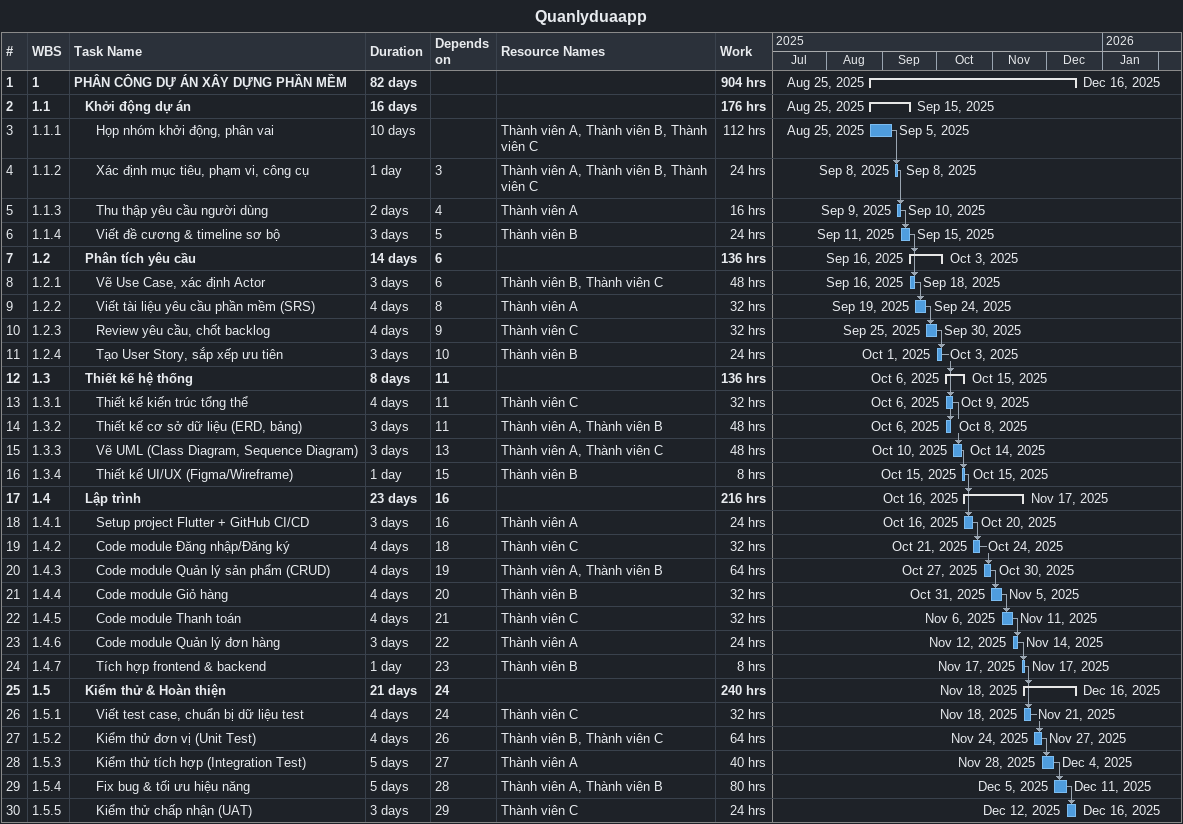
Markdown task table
Quanlyduaapp

| ID | WBS | Task | Duration | Start | Finish | Predecessors | Resources | Work (h) |
|---|---|---|---|---|---|---|---|---|
| 1 | 1 | **PHÂN CÔNG DỰ ÁN XÂY DỰNG PHẦN MỀM** | 82d | 2025-08-25 | 2025-12-16 |  |  | 904 |
| 2 | 1.1 | **Khởi động dự án** | 16d | 2025-08-25 | 2025-09-15 |  |  | 176 |
| 3 | 1.1.1 | Họp nhóm khởi động, phân vai | 10d | 2025-08-25 | 2025-09-05 |  | Thành viên A, Thành viên B, Thành viên C | 112 |
| 4 | 1.1.2 | Xác định mục tiêu, phạm vi, công cụ | 1d | 2025-09-08 | 2025-09-08 | 3 | Thành viên A, Thành viên B, Thành viên C | 24 |
| 5 | 1.1.3 | Thu thập yêu cầu người dùng | 2d | 2025-09-09 | 2025-09-10 | 4 | Thành viên A | 16 |
| 6 | 1.1.4 | Viết đề cương & timeline sơ bộ | 3d | 2025-09-11 | 2025-09-15 | 5 | Thành viên B | 24 |
| 7 | 1.2 | **Phân tích yêu cầu** | 14d | 2025-09-16 | 2025-10-03 | 6 |  | 136 |
| 8 | 1.2.1 | Vẽ Use Case, xác định Actor | 3d | 2025-09-16 | 2025-09-18 | 6 | Thành viên B, Thành viên C | 48 |
| 9 | 1.2.2 | Viết tài liệu yêu cầu phần mềm (SRS) | 4d | 2025-09-19 | 2025-09-24 | 8 | Thành viên A | 32 |
| 10 | 1.2.3 | Review yêu cầu, chốt backlog | 4d | 2025-09-25 | 2025-09-30 | 9 | Thành viên C | 32 |
| 11 | 1.2.4 | Tạo User Story, sắp xếp ưu tiên | 3d | 2025-10-01 | 2025-10-03 | 10 | Thành viên B | 24 |
| 12 | 1.3 | **Thiết kế hệ thống** | 8d | 2025-10-06 | 2025-10-15 | 11 |  | 136 |
| 13 | 1.3.1 | Thiết kế kiến trúc tổng thể | 4d | 2025-10-06 | 2025-10-09 | 11 | Thành viên C | 32 |
| 14 | 1.3.2 | Thiết kế cơ sở dữ liệu (ERD, bảng) | 3d | 2025-10-06 | 2025-10-08 | 11 | Thành viên A, Thành viên B | 48 |
| 15 | 1.3.3 | Vẽ UML (Class Diagram, Sequence Diagram) | 3d | 2025-10-10 | 2025-10-14 | 13 | Thành viên A, Thành viên C | 48 |
| 16 | 1.3.4 | Thiết kế UI/UX (Figma/Wireframe) | 1d | 2025-10-15 | 2025-10-15 | 15 | Thành viên B | 8 |
| 17 | 1.4 | **Lập trình** | 23d | 2025-10-16 | 2025-11-17 | 16 |  | 216 |
| 18 | 1.4.1 | Setup project Flutter + GitHub CI/CD | 3d | 2025-10-16 | 2025-10-20 | 16 | Thành viên A | 24 |
| 19 | 1.4.2 | Code module Đăng nhập/Đăng ký | 4d | 2025-10-21 | 2025-10-24 | 18 | Thành viên C | 32 |
| 20 | 1.4.3 | Code module Quản lý sản phẩm (CRUD) | 4d | 2025-10-27 | 2025-10-30 | 19 | Thành viên A, Thành viên B | 64 |
| 21 | 1.4.4 | Code module Giỏ hàng | 4d | 2025-10-31 | 2025-11-05 | 20 | Thành viên B | 32 |
| 22 | 1.4.5 | Code module Thanh toán | 4d | 2025-11-06 | 2025-11-11 | 21 | Thành viên C | 32 |
| 23 | 1.4.6 | Code module Quản lý đơn hàng | 3d | 2025-11-12 | 2025-11-14 | 22 | Thành viên A | 24 |
| 24 | 1.4.7 | Tích hợp frontend & backend | 1d | 2025-11-17 | 2025-11-17 | 23 | Thành viên B | 8 |
| 25 | 1.5 | **Kiểm thử & Hoàn thiện** | 21d | 2025-11-18 | 2025-12-16 | 24 |  | 240 |
| 26 | 1.5.1 | Viết test case, chuẩn bị dữ liệu test | 4d | 2025-11-18 | 2025-11-21 | 24 | Thành viên C | 32 |
| 27 | 1.5.2 | Kiểm thử đơn vị (Unit Test) | 4d | 2025-11-24 | 2025-11-27 | 26 | Thành viên B, Thành viên C | 64 |
| 28 | 1.5.3 | Kiểm thử tích hợp (Integration Test) | 5d | 2025-11-28 | 2025-12-04 | 27 | Thành viên A | 40 |
| 29 | 1.5.4 | Fix bug & tối ưu hiệu năng | 5d | 2025-12-05 | 2025-12-11 | 28 | Thành viên A, Thành viên B | 80 |
| 30 | 1.5.5 | Kiểm thử chấp nhận (UAT) | 3d | 2025-12-12 | 2025-12-16 | 29 | Thành viên C | 24 |
